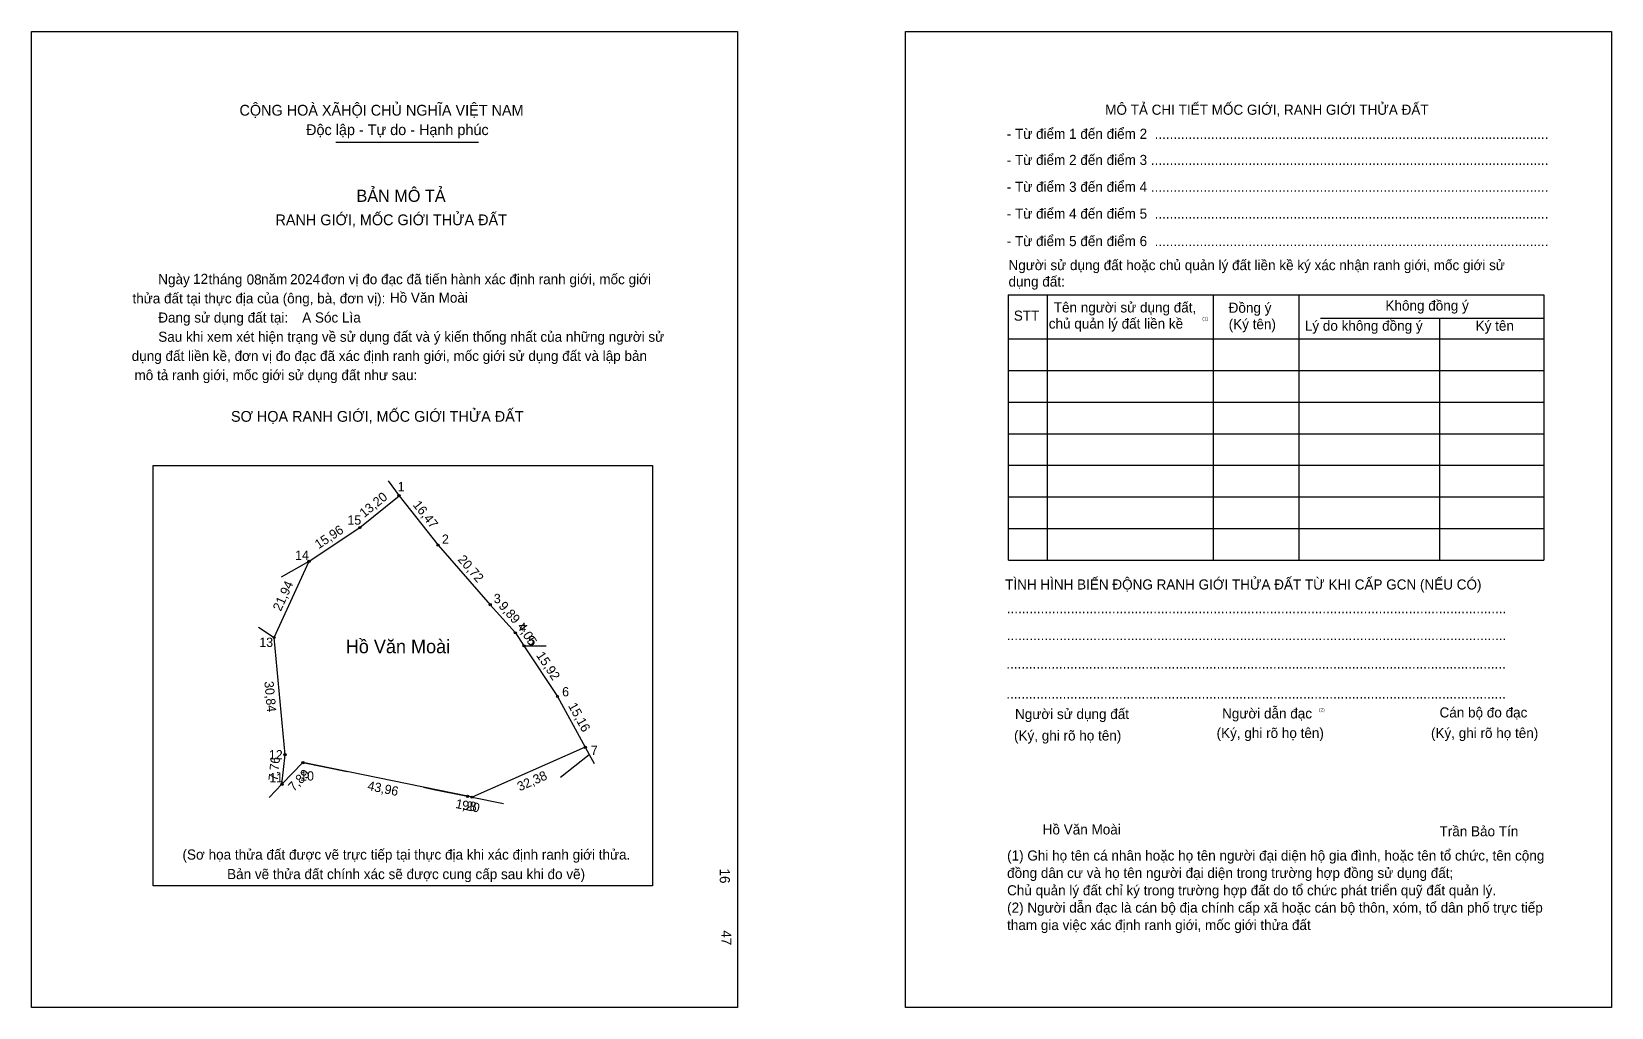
# Model space of a CAD drawing. Extents: x 550009 to 550422, y 1820905 to 1821161.
import ezdxf

# ---------------------------------------------------------------- set-up
doc = ezdxf.new("R2010")
doc.units = 0
for name, color, linetype in [('bmtKhungInTrang1', 7, 'Continuous'), ('bmtKhungInTrang2', 7, 'Continuous'), ('bmtNoiDung', 7, 'Continuous'), ('bmtTemplate', 7, 'Continuous'), ('CanhThua', 7, 'Continuous'), ('ChieuDaiCanhThua', 7, 'Continuous'), ('MocDinhThua', 7, 'Continuous'), ('RauThua', 7, 'Continuous'), ('SoHieuDinhThua', 7, 'Continuous'), ('TenChuSuDung', 7, 'Continuous')]:
    doc.layers.add(name, color=color, linetype=linetype)

msp = doc.modelspace()

# ---------------------------------------------------------------- linework, layer by layer
at = {"layer": 'bmtKhungInTrang1'}
msp.add_lwpolyline([(550008.54, 1821160.79), (550193.22, 1821160.79), (550193.22, 1820905.35), (550008.54, 1820905.35)], close=True, dxfattribs=at)
at = {"layer": 'bmtKhungInTrang2'}
msp.add_lwpolyline([(550237.26, 1821160.79), (550421.94, 1821160.79), (550421.94, 1820905.35), (550237.26, 1820905.35)], close=True, dxfattribs=at)
at = {"layer": 'bmtTemplate'}
for p, q in [((550088.12, 1821131.84), (550125.47, 1821131.84)), ((550274.31, 1821091.89), (550274.31, 1821022.45)), ((550317.76, 1821091.89), (550317.76, 1821022.45)), ((550340.11, 1821091.97), (550340.11, 1821022.45)), ((550404.26, 1821091.89), (550404.26, 1821022.45)), ((550345.78, 1821085.77), (550404.26, 1821085.77)), ((550264.18, 1821080.32), (550404.26, 1821080.32)), ((550264.18, 1821072.05), (550404.26, 1821072.05)), ((550264.18, 1821063.78), (550404.26, 1821063.78)), ((550264.18, 1821055.51), (550404.26, 1821055.51)), ((550264.18, 1821047.25), (550404.26, 1821047.25)), ((550264.18, 1821038.98), (550404.26, 1821038.98)), ((550264.18, 1821030.71), (550404.26, 1821030.71)), ((550264.18, 1821022.45), (550404.26, 1821022.45))]:
    msp.add_line(p, q, dxfattribs=at)
for points in [[(550264.09, 1821091.89), (550404.26, 1821091.89)], [(550264.09, 1821091.89), (550264.09, 1821022.45)], [(550377, 1821085.69), (550377, 1821022.45)]]:
    msp.add_lwpolyline(points, dxfattribs=at)
msp.add_lwpolyline([(550040.31, 1820937.16), (550040.31, 1821047.24), (550170.99, 1821047.24), (550170.99, 1820937.16)], close=True, dxfattribs=at)
at = {"layer": 'CanhThua'}
for p, q in [((550094.44, 1821030.96), (550104.69, 1821039.28)), ((550104.69, 1821039.28), (550114.9, 1821026.36)), ((550081.14, 1821022.14), (550094.44, 1821030.96)), ((550114.9, 1821026.36), (550128.55, 1821010.77)), ((550072.01, 1821002.19), (550081.14, 1821022.14)), ((550128.55, 1821010.77), (550135.14, 1821003.39)), ((550074.86, 1820971.48), (550072.01, 1821002.19)), ((550135.14, 1821003.39), (550137.36, 1821000)), ((550137.36, 1821000), (550146.16, 1820986.73)), ((550146.16, 1820986.73), (550153.44, 1820973.43)), ((550074.05, 1820963.76), (550074.86, 1820971.48)), ((550153.44, 1820973.43), (550123.8, 1820960.39)), ((550079.55, 1820969.42), (550074.05, 1820963.76)), ((550122.62, 1820960.62), (550079.55, 1820969.42)), ((550123.8, 1820960.39), (550122.62, 1820960.62))]:
    msp.add_line(p, q, dxfattribs=at)
at = {"layer": 'MocDinhThua'}
for centre in [(550104.69, 1821039.28), (550094.44, 1821030.96), (550114.9, 1821026.36), (550081.14, 1821022.14), (550128.55, 1821010.77), (550072.01, 1821002.19), (550135.14, 1821003.39), (550137.36, 1821000), (550146.16, 1820986.73), (550074.86, 1820971.48), (550153.44, 1820973.43), (550079.55, 1820969.42), (550074.05, 1820963.76), (550122.62, 1820960.62), (550123.8, 1820960.39)]:
    msp.add_circle(centre, 0.291, dxfattribs=at)
at = {"layer": 'RauThua'}
for p, q in [((550101.83, 1821043.18), (550104.69, 1821039.28)), ((550073.92, 1821018.03), (550081.14, 1821022.14)), ((550067.89, 1821004.86), (550072.01, 1821002.19)), ((550137.36, 1821000), (550143.19, 1821000)), ((550137.36, 1821000), (550143.19, 1821000)), ((550146.91, 1820965.6), (550154.48, 1820971.52)), ((550153.44, 1820973.43), (550154.48, 1820971.52)), ((550153.44, 1820973.43), (550154.48, 1820971.52)), ((550154.48, 1820971.52), (550155.79, 1820969.21)), ((550079.55, 1820969.42), (550091.09, 1820967.06)), ((550070.68, 1820960.29), (550074.05, 1820963.76)), ((550111.08, 1820962.98), (550113.78, 1820962.43)), ((550113.78, 1820962.43), (550122.62, 1820960.62)), ((550123.8, 1820960.39), (550132.03, 1820958.71))]:
    msp.add_line(p, q, dxfattribs=at)

# ---------------------------------------------------------------- texts
at = {"layer": 'bmtNoiDung'}
for s, height, p in [('12', 2.642, (550050.8, 1821094.74)), ('08', 2.642, (550064.81, 1821094.59)), ('2024', 2.642, (550076.18, 1821094.65)), ('Hồ Văn Moài', 2.6425, (550102.29, 1821089.82)), ('A Sóc Lìa', 2.642, (550079.36, 1821084.62)), ('Hồ Văn Moài', 2.6425, (550273.13, 1820950.62))]:
    msp.add_text(s, height=height, dxfattribs=at).set_placement(p)
for s, p in [('16', (550188.62, 1820941.71)), ('47', (550189, 1820925.54))]:
    msp.add_text(s, height=2.642, rotation=270, dxfattribs=at).set_placement(p)
at = {"layer": 'bmtTemplate'}
for s, height, p in [('CỘNG HOÀ XÃHỘI CHỦ NGHĨA VIỆT NAM', 2.8186, (550062.94, 1821138.79)), ('MÔ TẢ CHI TIẾT MỐC GIỚI, RANH GIỚI THỬA ĐẤT', 2.6415, (550289.48, 1821139.01)), ('Độc lập - Tự do - Hạnh phúc', 2.8186, (550080.37, 1821133.69)), ('- Từ điểm 1 đến điểm 2  .........................................................................................................', 2.64147, (550263.73, 1821132.71)), ('- Từ điểm 2 đến điểm 3 ..........................................................................................................', 2.64147, (550263.73, 1821125.87)), ('BẢN MÔ TẢ', 3.171, (550093.56, 1821116.22)), ('- Từ điểm 3 đến điểm 4 ..........................................................................................................', 2.64147, (550263.73, 1821118.84)), ('RANH GIỚI, MỐC GIỚI THỬA ĐẤT', 2.8186, (550072.36, 1821110.1)), ('- Từ điểm 4 đến điểm 5  .........................................................................................................', 2.64147, (550263.73, 1821111.81)), ('- Từ điểm 5 đến điểm 6  .........................................................................................................', 2.64147, (550263.73, 1821104.62)), ('Người sử dụng đất hoặc chủ quản lý đất liền kề ký xác nhận ranh giới, mốc giới sử', 2.6415, (550264.18, 1821098.34)), ('Ngày     tháng     năm         đơn vị đo đạc đã tiến hành xác định ranh giới, mốc giới ', 2.6425, (550041.68, 1821094.65)), ('dụng đất:', 2.641, (550264.18, 1821094.04)), ('thửa đất tại thực địa của (ông, bà, đơn vị):', 2.6425, (550034.94, 1821089.63)), ('Không đồng ý', 2.6415, (550362.82, 1821087.76)), ('Đang sử dụng đất tại:', 2.6425, (550041.68, 1821084.61)), ('STT', 2.641, (550265.56, 1821085.11)), ('Tên người sử dụng đất,', 2.6415, (550276.02, 1821087.26)), ('Đồng ý', 2.641, (550321.79, 1821087.18)), ('Sau khi xem xét hiện trạng về sử dụng đất và ý kiến thống nhất của những người sử ', 2.6425, (550041.68, 1821079.59)), ('chủ quản lý đất liền kề', 2.6415, (550274.72, 1821083.04)), ('(1)', 0.881, (550314.89, 1821085.21)), ('(Ký tên)', 2.641, (550321.79, 1821082.88)), ('Lý do không đồng ý', 2.6415, (550341.72, 1821082.47)), ('Ký tên', 2.641, (550386.42, 1821082.47)), ('dụng đất liền kề, đơn vị đo đạc đã xác định ranh giới, mốc giới sử dụng đất và lập bản', 2.6425, (550034.74, 1821074.57)), ('mô tả ranh giới, mốc giới sử dụng đất như sau:', 2.6425, (550035.47, 1821069.55)), ('SƠ HỌA RANH GIỚI, MỐC GIỚI THỬA ĐẤT', 2.8186, (550060.71, 1821058.65)), ('TÌNH HÌNH BIẾN ĐỘNG RANH GIỚI THỬA ĐẤT TỪ KHI CẤP GCN (NẾU CÓ)', 2.6415, (550263.29, 1821014.74)), ('.....................................................................................................................................', 2.64543, (550263.73, 1821008.52)), ('.....................................................................................................................................', 2.64543, (550263.73, 1821001.49)), ('.....................................................................................................................................', 2.64543, (550263.6, 1820994.05)), ('.....................................................................................................................................', 2.64543, (550263.6, 1820986.2)), ('Người sử dụng đất', 2.6415, (550265.89, 1820980.83)), ('Người dẫn đạc', 2.6415, (550320.07, 1820980.99)), ('(2)', 0.881, (550345.43, 1820982.82)), ('Cán bộ đo đạc', 2.6415, (550376.97, 1820981.24)), ('(Ký, ghi rõ họ tên)', 2.6415, (550265.62, 1820975.21)), ('(Ký, ghi rõ họ tên)', 2.6415, (550318.63, 1820975.87)), ('(Ký, ghi rõ họ tên)', 2.6415, (550374.73, 1820975.87)), ('Trần Bảo Tín', 2.6415, (550376.97, 1820950.14)), ('(Sơ họa thửa đất được vẽ trực tiếp tại thực địa khi xác định ranh giới thửa.', 2.6425, (550048.02, 1820944.04)), ('(1) Ghi họ tên cá nhân hoặc họ tên người đại diện hộ gia đình, hoặc tên tổ chức, tên cộng', 2.6415, (550263.81, 1820943.79)), ('Bản vẽ thửa đất chính xác sẽ được cung cấp sau khi đo vẽ)', 2.6425, (550059.7, 1820938.93)), ('đồng dân cư và họ tên người đại diện trong trường hợp đồng sử dụng đất;', 2.6415, (550263.81, 1820939.24)), ('Chủ quản lý đất chỉ ký trong trường hợp đất do tổ chức phát triển quỹ đất quản lý.', 2.6415, (550263.81, 1820934.69)), ('(2) Người dẫn đạc là cán bộ địa chính cấp xã hoặc cán bộ thôn, xóm, tổ dân phố trực tiếp', 2.6415, (550263.81, 1820930.15)), ('tham gia việc xác định ranh giới, mốc giới thửa đất', 2.6415, (550263.81, 1820925.6))]:
    msp.add_text(s, height=height, dxfattribs=at).set_placement(p)
at = {"layer": 'ChieuDaiCanhThua'}
for s, rotation, p in [('13,20', 39.0665, (550095.57, 1821033.44)), ('16,47', 308.3175, (550108.17, 1821036.84)), ('15,96', 33.5507, (550083.65, 1821025.26)), ('20,72', 311.2041, (550119.9, 1821022.49)), ('21,94', 65.4091, (550073.74, 1821008.89)), ('9,89', 311.7634, (550130.6, 1821010.29)), ('4,05', 303.2195, (550135.5, 1821005.06)), ('15,92', 303.5503, (550140.48, 1820997.5)), ('30,84', 275.3021, (550069.43, 1820990.64)), ('15,16', 298.681, (550148.87, 1820984.31)), ('7,76', 84.0103, (550072.91, 1820964.54)), ('7,89', 45.8214, (550077.16, 1820961.74)), ('32,38', 23.7455, (550136.27, 1820961.9)), ('43,96', 348.46, (550096.28, 1820962.29)), ('1,20', 348.4644, (550119.33, 1820957.58))]:
    msp.add_text(s, height=2.427, rotation=rotation, dxfattribs=at).set_placement(p)
at = {"layer": 'SoHieuDinhThua'}
for s, height, p in [('1', 2.43, (550104.33, 1821040.48)), ('15', 2.427, (550091.18, 1821031.7)), ('2', 2.43, (550115.91, 1821026.7)), ('14', 2.427, (550077.49, 1821022.5)), ('3', 2.43, (550129.5, 1821011.16)), ('4', 2.43, (550136.21, 1821003.65)), ('13', 2.427, (550068.13, 1820999.72)), ('5', 2.43, (550138.51, 1821000.12)), ('6', 2.43, (550147.37, 1820986.77)), ('12', 2.427, (550070.64, 1820970.28)), ('7', 2.43, (550154.87, 1820971.43)), ('10', 2.427, (550078.82, 1820964.73)), ('11', 2.427, (550070.74, 1820964.24)), ('9', 2.43, (550121.27, 1820957.03)), ('8', 2.43, (550123.19, 1820956.76))]:
    msp.add_text(s, height=height, dxfattribs=at).set_placement(p)
at = {"layer": 'TenChuSuDung'}
msp.add_text('Hồ Văn Moài', height=3.5336, dxfattribs=at).set_placement((550090.75, 1820998.06))

doc.saveas('drawing.dxf')
